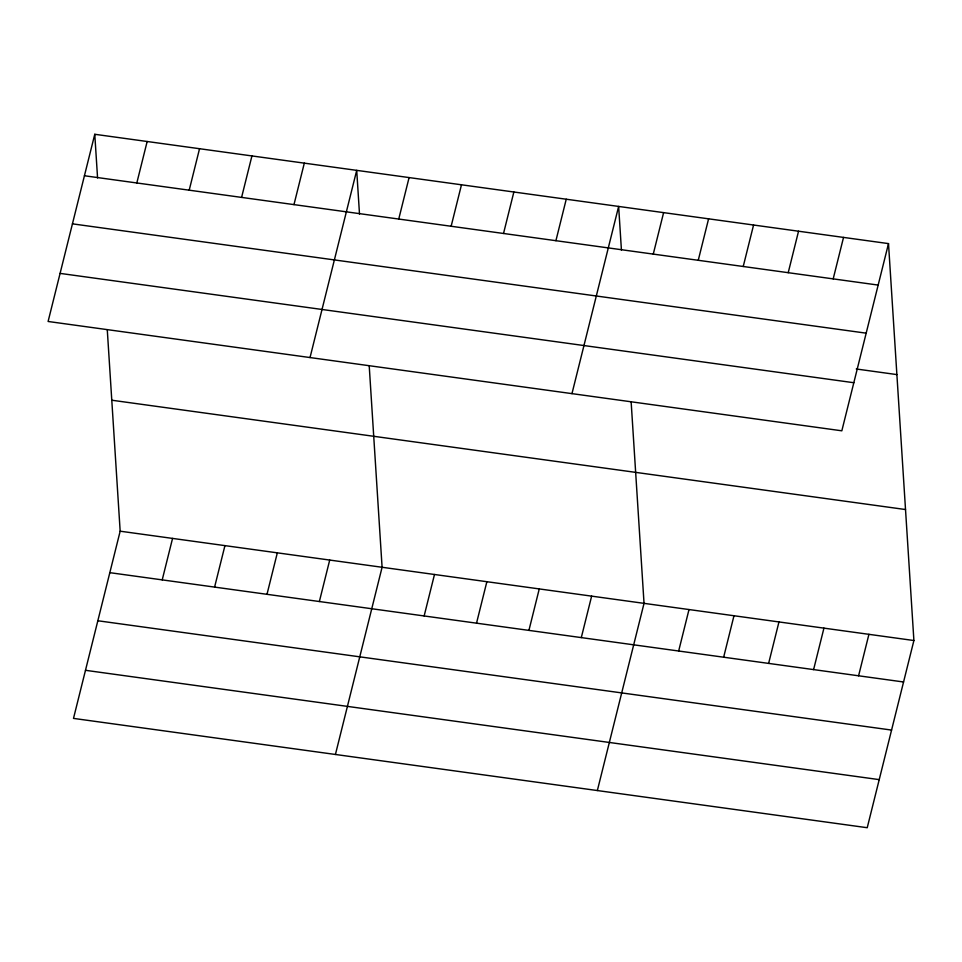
<?xml version="1.0" encoding="UTF-8"?>
<svg xmlns="http://www.w3.org/2000/svg" width="962" height="962" viewBox="0 0 962 962"><rect width="100%" height="100%" fill="white"/><g stroke="black" fill="none" stroke-linecap="round" stroke-linejoin="round"><path stroke-width="1.44" d="M94.769 134.283L48.1 321.476L841.834 430.808L888.503 243.602L94.769 134.283L97.571 177.946M136.82 182.972L147.162 141.498M189.201 190.187L199.543 148.713M107.275 329.738L120.166 531.192L73.497 718.398L867.231 827.717L913.9 640.524L888.503 243.602M241.594 197.402L251.936 155.928M162.217 579.882L172.559 538.407M293.975 204.617L304.317 163.143M214.598 587.097L224.94 545.622M310.029 357.563L356.71 170.358L359.499 214.021M266.991 594.312L277.333 552.837M398.749 219.047L409.09 177.573M319.372 601.527L329.713 560.052M451.142 226.262L461.483 184.788M335.425 754.473L382.094 567.267L369.216 365.813M503.523 233.477L513.864 192.003M424.146 615.957L434.487 574.482M555.916 240.692L566.245 199.218M476.527 623.172L486.868 581.697M571.969 393.638L618.638 206.433L621.428 250.096M528.92 630.387L539.261 588.912M653.27 254.1L663.612 212.626M581.301 637.602L591.642 596.127M698.256 260.293L708.597 218.819M597.354 790.548L644.035 603.354L631.144 401.888M743.229 266.486L753.571 225.024M678.667 651.009L689.008 609.547M788.215 272.691L798.544 231.217M723.652 657.214L733.982 615.74M833.188 278.884L843.53 237.41M768.626 663.407L778.967 621.933M813.599 669.6L823.941 628.126M858.585 675.793L868.926 634.319M84.44 175.757L878.162 285.077M72.439 223.845L866.173 333.165M856.264 368.987L896.885 374.591M60.089 273.388L853.823 382.72M111.784 400.216L905.519 509.535M120.166 531.192L913.9 640.524M109.824 572.667L903.558 681.986M97.835 620.755L891.57 730.074M85.486 670.31L879.22 779.629"/></g></svg>
